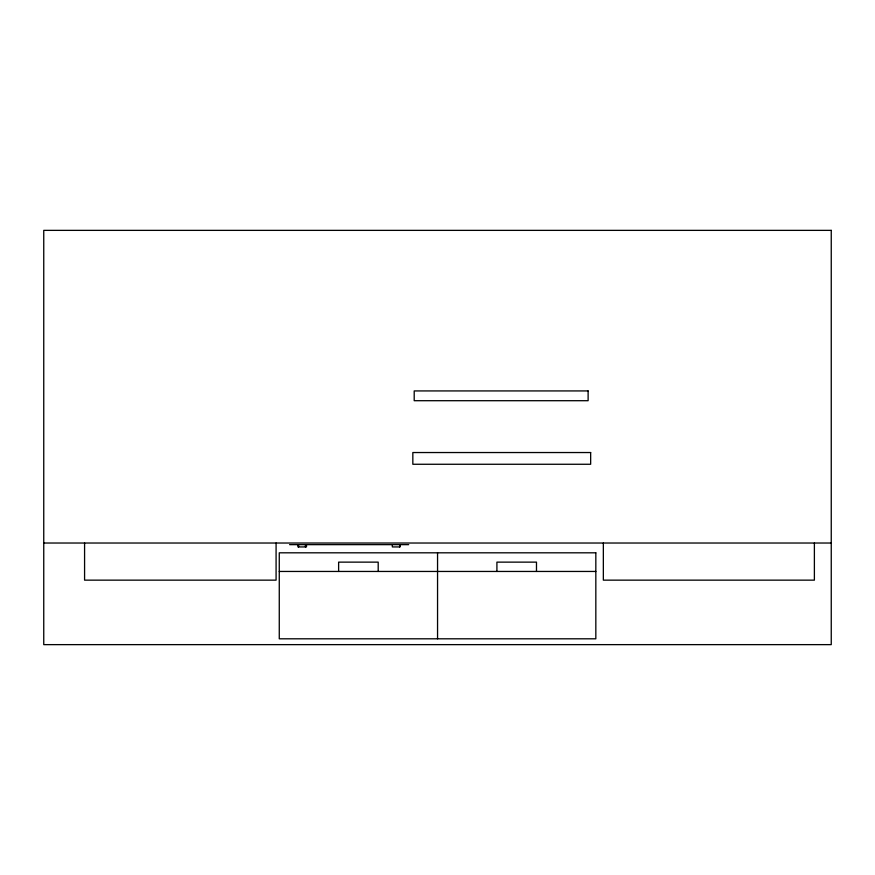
<?xml version="1.0" encoding="UTF-8"?>
<svg xmlns="http://www.w3.org/2000/svg" width="875" height="875" viewBox="0 0 875 875"><rect width="100%" height="100%" fill="white"/><g stroke="black" fill="none" stroke-linecap="round" stroke-linejoin="round"><path stroke-width="1.31" d="M43.75 543.025L831.25 543.025M289.581 544.644L408.702 544.644M279.267 571.452L595.831 571.452M814.384 543.025L814.384 580.147L603.345 580.147L603.345 543.025M536.484 571.452L536.484 562.133L496.912 562.133L496.912 571.452M437.555 552.814L437.555 638.805M399.995 544.644L399.995 546.93L392.339 546.93L392.339 544.644M399.678 544.644L399.678 546.93M378.197 571.452L378.197 562.133L338.625 562.133L338.625 571.452M306.491 544.644L306.491 546.93L297.959 546.93L297.959 544.644M305.462 544.644L305.462 546.93M298.572 544.644L298.572 546.93M276.084 543.025L276.084 580.147L84.58 580.147L84.58 543.025M831.25 230.366L43.75 230.366L43.75 644.634L831.25 644.634L831.25 230.366M588.12 390.928L414.203 390.928L414.203 400.706L588.12 400.706L588.12 390.928M590.658 452.539L412.836 452.539L412.836 464.264L590.658 464.264L590.658 452.539M595.831 552.814L279.267 552.814L279.267 638.805L595.831 638.805L595.831 552.814"/></g></svg>
